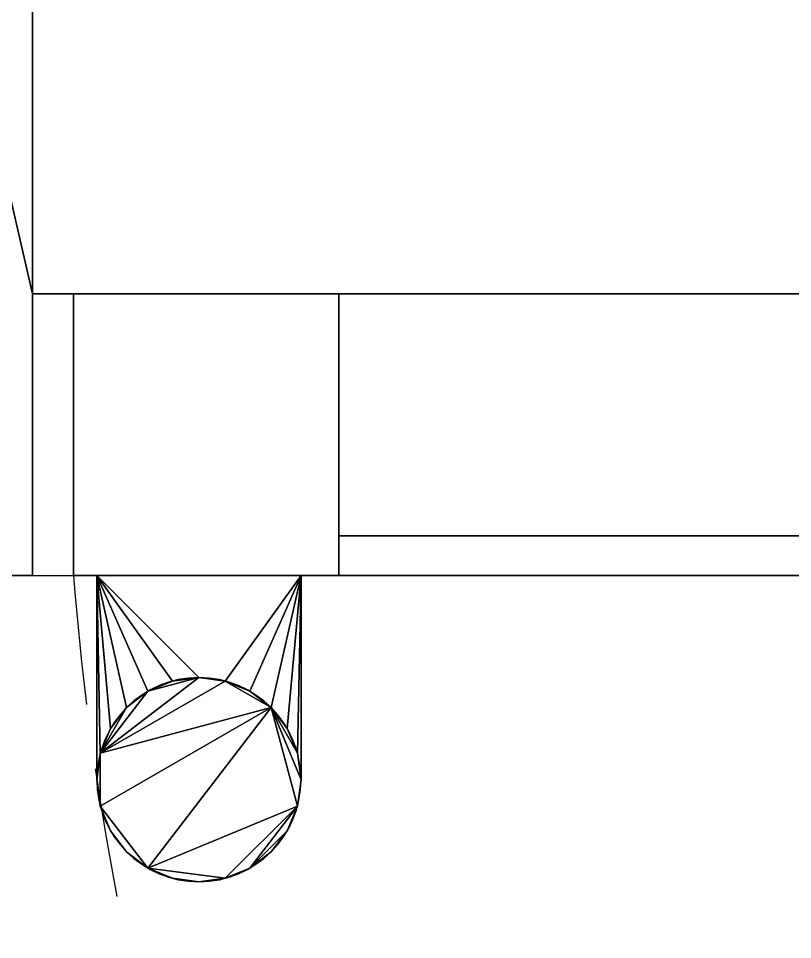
# Model space of a CAD drawing. Extents: x -4 to 861, y -1415 to 1.
# Drawn here: x 156.5 to 346, y -855.2 to -629.6 of the extents above; entities that cross this region are included whole.
import ezdxf

# ---------------------------------------------------------------- set-up
doc = ezdxf.new("R2010")
doc.units = 0
doc.linetypes.add('NASCOSTA', pattern=[9.525, 6.35, -3.175])
for name, color, linetype in [('IQ_200_2D', 1, 'Continuous'), ('IQ_200_3D', 1, 'Continuous'), ('IQ_204_2D', 7, 'Continuous'), ('IQ_BLACK_3D', 250, 'Continuous'), ('IQ_GLASS_3D', 142, 'Continuous')]:
    doc.layers.add(name, color=color, linetype=linetype)

msp = doc.modelspace()

# ---------------------------------------------------------------- linework, layer by layer
at = {"layer": 'IQ_200_2D', "transparency": 33554687}
msp.add_line((0, -766), (860, -766), dxfattribs=at)
at = {"layer": 'IQ_204_2D', "transparency": 33554687}
for p, q in [((160, -697), (860, -697)), ((160, -697), (160, -766)), ((175.7, -766), (175.7, -816)), ((225.7, -816), (225.7, -766))]:
    msp.add_line(p, q, dxfattribs=at)
at = {"layer": 'IQ_204_2D', "linetype": 'NASCOSTA', "ltscale": 5, "transparency": 33554687}
msp.add_arc((872.3, -710.63), 704.48, 184.5078, 268.99988, dxfattribs=at)
at = {"layer": 'IQ_204_2D', "transparency": 33554687}
for start, end in [(0, 180), (180, 0)]:
    msp.add_arc((200.7, -816), 25, start, end, dxfattribs=at)

# ---------------------------------------------------------------- meshes
at = {"layer": 'IQ_200_3D', "transparency": 33554687}
mesh = msp.add_polyface(dxfattribs=at)
corners = [(860, 0, 108), (860, -697, 108), (160, -697, 108), (160, -766, 108), (0, -766, 108), (0, 0, 108)]
mesh.append_faces([[corners[k] for k in face] for face in [(0, 1, 2, 5)]], dxfattribs={"vtx2": -1})
mesh.append_faces([[corners[k] for k in face] for face in [(2, 3, 4, 5)]], dxfattribs={"vtx3": -1})
mesh = msp.add_polyface(dxfattribs=at)
corners = [(860, 0, 633), (0, 0, 633), (0, -766, 633), (160, -766, 633), (160, -697, 633), (860, -697, 633)]
mesh.append_faces([[corners[k] for k in face] for face in [(2, 3, 4, 1)]], dxfattribs={"vtx2": -1})
mesh.append_faces([[corners[k] for k in face] for face in [(4, 5, 0, 1)]], dxfattribs={"vtx3": -1})
mesh = msp.add_polyface(dxfattribs=at)
corners = [(160, -766, 108), (160, -697, 108), (160, -697, 120), (160, -58, 120), (160, -58, 611.81), (160, -697, 611.81), (160, -697, 633), (160, -766, 633)]
mesh.append_faces([[corners[k] for k in face] for face in [(3, 4, 5, 2)]], dxfattribs={"vtx2": -1})
mesh.append_faces([[corners[k] for k in face] for face in [(0, 1, 2, 5)]], dxfattribs={"vtx2": -1, "vtx3": -1})
mesh.append_faces([[corners[k] for k in face] for face in [(5, 6, 7, 0)]], dxfattribs={"vtx3": -1})
mesh = msp.add_polyface(dxfattribs=at)
corners = [(160, -58, 120), (160, -697, 120), (810, -697, 120), (810, -58, 120)]
mesh.append_faces([[corners[k] for k in face] for face in [(0, 1, 2, 3)]])
mesh = msp.add_polyface(dxfattribs=at)
corners = [(810, -58, 611.81), (810, -697, 611.81), (160, -697, 611.81), (160, -58, 611.81)]
mesh.append_faces([[corners[k] for k in face] for face in [(0, 1, 2, 3)]])
mesh = msp.add_polyface(dxfattribs=at)
corners = [(160, -697, 108), (860, -697, 108), (860, -697, 633), (160, -697, 633), (160, -697, 611.81), (810, -697, 611.81), (810, -697, 120), (160, -697, 120)]
mesh.append_faces([[corners[k] for k in face] for face in [(1, 2, 5, 6)]], dxfattribs={"vtx1": -1, "vtx3": -1})
mesh.append_faces([[corners[k] for k in face] for face in [(3, 4, 5, 2)]], dxfattribs={"vtx2": -1})
mesh.append_faces([[corners[k] for k in face] for face in [(6, 7, 0, 1)]], dxfattribs={"vtx3": -1})
mesh = msp.add_polyface(dxfattribs=at)
corners = [(860, -697, 633), (860, -697, 108), (170, -697, 108), (170, -697, 633), (235, -697, 113), (780, -697, 113), (780, -697, 628), (235, -697, 628)]
mesh.append_faces([[corners[k] for k in face] for face in [(3, 7, 4, 2), (5, 1, 2, 4)]], dxfattribs={"vtx0": -1, "vtx2": -1})
mesh.append_faces([[corners[k] for k in face] for face in [(3, 0, 6, 7), (5, 6, 0, 1)]], dxfattribs={"vtx1": -1, "vtx3": -1})
mesh = msp.add_polyface(dxfattribs=at)
corners = [(170, -697, 633), (170, -766, 633), (860, -766, 633), (860, -697, 633)]
mesh.append_faces([[corners[k] for k in face] for face in [(0, 1, 2, 3)]])
mesh = msp.add_polyface(dxfattribs=at)
corners = [(170, -697, 108), (170, -766, 108), (170, -766, 633), (170, -697, 633)]
mesh.append_faces([[corners[k] for k in face] for face in [(0, 1, 2, 3)]])
mesh = msp.add_polyface(dxfattribs=at)
corners = [(860, -697, 108), (860, -766, 108), (170, -766, 108), (170, -697, 108)]
mesh.append_faces([[corners[k] for k in face] for face in [(0, 1, 2, 3)]])
mesh = msp.add_polyface(dxfattribs=at)
corners = [(235, -697, 628), (235, -766, 628), (235, -766, 113), (235, -697, 113)]
mesh.append_faces([[corners[k] for k in face] for face in [(0, 1, 2, 3)]])
mesh = msp.add_polyface(dxfattribs=at)
corners = [(235, -697, 113), (235, -766, 113), (780, -766, 113), (780, -697, 113)]
mesh.append_faces([[corners[k] for k in face] for face in [(0, 1, 2, 3)]])
mesh = msp.add_polyface(dxfattribs=at)
corners = [(780, -697, 628), (780, -766, 628), (235, -766, 628), (235, -697, 628)]
mesh.append_faces([[corners[k] for k in face] for face in [(0, 1, 2, 3)]])
mesh = msp.add_polyface(dxfattribs=at)
corners = [(780, -756.31, 113), (780, -766, 113), (235, -766, 113), (235, -756.31, 113)]
mesh.append_faces([[corners[k] for k in face] for face in [(0, 1, 2, 3)]])
mesh = msp.add_polyface(dxfattribs=at)
corners = [(235, -756.31, 113), (235, -766, 113), (235, -766, 628), (235, -756.31, 628)]
mesh.append_faces([[corners[k] for k in face] for face in [(0, 1, 2, 3)]])
mesh = msp.add_polyface(dxfattribs=at)
corners = [(235, -756.31, 628), (235, -766, 628), (780, -766, 628), (780, -756.31, 628)]
mesh.append_faces([[corners[k] for k in face] for face in [(0, 1, 2, 3)]])
mesh = msp.add_polyface(dxfattribs=at)
corners = [(160, -766, 633), (0, -766, 633), (0, -766, 108), (160, -766, 108), (145, -766, 628), (145, -766, 583), (145, -766, 158), (145, -766, 113), (15, -766, 113), (15, -766, 158), (15, -766, 583), (15, -766, 628)]
mesh.append_faces([[corners[k] for k in face] for face in [(1, 11, 4, 0), (2, 8, 9, 1)]], dxfattribs={"vtx0": -1, "vtx2": -1})
mesh.append_faces([[corners[k] for k in face] for face in [(0, 4, 5, 6)]], dxfattribs={"vtx0": -1, "vtx3": -1})
mesh.append_faces([[corners[k] for k in face] for face in [(10, 11, 1, 9)]], dxfattribs={"vtx1": -1, "vtx2": -1})
mesh.append_faces([[corners[k] for k in face] for face in [(7, 8, 2, 3), (6, 7, 3, 0)]], dxfattribs={"vtx1": -1, "vtx3": -1})
mesh = msp.add_polyface(dxfattribs=at)
corners = [(860, -766, 633), (170, -766, 633), (170, -766, 108), (860, -766, 108), (235, -766, 113), (235, -766, 628), (780, -766, 628), (780, -766, 113)]
mesh.append_faces([[corners[k] for k in face] for face in [(2, 4, 5, 1), (6, 0, 1, 5)]], dxfattribs={"vtx0": -1, "vtx2": -1})
mesh.append_faces([[corners[k] for k in face] for face in [(2, 3, 7, 4), (6, 7, 3, 0)]], dxfattribs={"vtx1": -1, "vtx3": -1})
mesh = msp.add_polyface(dxfattribs=at)
corners = [(175.7, -766, 430), (175.7, -816, 430), (176.55, -809.53, 430), (179.05, -803.5, 430), (183.02, -798.32, 430), (188.2, -794.35, 430), (194.23, -791.85, 430), (200.7, -791, 430), (207.17, -791.85, 430), (213.2, -794.35, 430), (218.38, -798.32, 430), (222.35, -803.5, 430), (224.85, -809.53, 430), (225.7, -816, 430), (225.7, -766, 430)]
mesh.append_faces([[corners[k] for k in face] for face in [(5, 0, 4), (3, 0, 2)]], dxfattribs={"vtx0": -1, "vtx1": -1})
mesh.append_faces([[corners[k] for k in face] for face in [(0, 5, 6), (0, 6, 7), (14, 9, 10)]], dxfattribs={"vtx0": -1, "vtx2": -1})
mesh.append_faces([[corners[k] for k in face] for face in [(1, 2, 0)]], dxfattribs={"vtx1": -1})
mesh.append_faces([[corners[k] for k in face] for face in [(8, 9, 14), (3, 4, 0), (10, 11, 14), (11, 12, 14)]], dxfattribs={"vtx1": -1, "vtx2": -1})
mesh.append_faces([[corners[k] for k in face] for face in [(7, 8, 14, 0)]], dxfattribs={"vtx1": -1, "vtx3": -1})
mesh.append_faces([[corners[k] for k in face] for face in [(12, 13, 14)]], dxfattribs={"vtx2": -1})
mesh = msp.add_polyface(dxfattribs=at)
corners = [(175.7, -766, 369.97), (225.7, -766, 369.97), (225.7, -816, 369.97), (224.85, -809.53, 369.97), (222.35, -803.5, 369.97), (218.38, -798.32, 369.97), (213.2, -794.35, 369.97), (207.17, -791.85, 369.97), (200.7, -791, 369.97), (194.23, -791.85, 369.97), (188.2, -794.35, 369.97), (183.02, -798.32, 369.97), (179.05, -803.5, 369.97), (176.55, -809.53, 369.97), (175.7, -816, 369.97)]
mesh.append_faces([[corners[k] for k in face] for face in [(9, 0, 8), (6, 1, 5)]], dxfattribs={"vtx0": -1, "vtx1": -1})
mesh.append_faces([[corners[k] for k in face] for face in [(0, 9, 10), (1, 7, 8, 0)]], dxfattribs={"vtx0": -1, "vtx2": -1})
mesh.append_faces([[corners[k] for k in face] for face in [(2, 3, 1)]], dxfattribs={"vtx1": -1})
mesh.append_faces([[corners[k] for k in face] for face in [(12, 13, 0), (4, 5, 1), (3, 4, 1), (10, 11, 0), (11, 12, 0), (6, 7, 1)]], dxfattribs={"vtx1": -1, "vtx2": -1})
mesh.append_faces([[corners[k] for k in face] for face in [(13, 14, 0)]], dxfattribs={"vtx2": -1})
mesh = msp.add_polyface(dxfattribs=at)
corners = [(225.7, -766, 430), (225.7, -766, 369.97), (175.7, -766, 369.97), (175.7, -766, 430)]
mesh.append_faces([[corners[k] for k in face] for face in [(0, 1, 2, 3)]])
mesh = msp.add_polyface(dxfattribs=at)
corners = [(175.7, -766, 430), (175.7, -766, 369.97), (175.7, -816, 369.97), (175.7, -816, 430)]
mesh.append_faces([[corners[k] for k in face] for face in [(0, 1, 2, 3)]])
mesh = msp.add_polyface(dxfattribs=at)
corners = [(225.7, -816, 430), (225.7, -816, 369.97), (225.7, -766, 369.97), (225.7, -766, 430)]
mesh.append_faces([[corners[k] for k in face] for face in [(0, 1, 2, 3)]])
mesh = msp.add_polyface(dxfattribs=at)
corners = [(225.7, -816, 430), (224.85, -809.53, 430), (222.35, -803.5, 430), (218.38, -798.32, 430), (213.2, -794.35, 430), (207.17, -791.85, 430), (200.7, -791, 430), (194.23, -791.85, 430), (188.2, -794.35, 430), (183.02, -798.32, 430), (179.05, -803.5, 430), (176.55, -809.53, 430), (175.7, -816, 430), (175.7, -816, 369.97), (176.55, -809.53, 369.97), (179.05, -803.5, 369.97), (183.02, -798.32, 369.97), (188.2, -794.35, 369.97), (194.23, -791.85, 369.97), (200.7, -791, 369.97), (207.17, -791.85, 369.97), (213.2, -794.35, 369.97), (218.38, -798.32, 369.97), (222.35, -803.5, 369.97), (224.85, -809.53, 369.97), (225.7, -816, 369.97)]
mesh.append_faces([[corners[k] for k in face] for face in [(14, 11, 12, 13)]], dxfattribs={"vtx0": -1})
mesh.append_faces([[corners[k] for k in face] for face in [(15, 10, 11, 14), (17, 8, 9, 16), (16, 9, 10, 15), (18, 7, 8, 17), (7, 18, 19, 6), (21, 4, 5, 20), (22, 3, 4, 21), (24, 1, 2, 23), (23, 2, 3, 22), (20, 5, 6, 19)]], dxfattribs={"vtx0": -1, "vtx2": -1})
mesh.append_faces([[corners[k] for k in face] for face in [(25, 0, 1, 24)]], dxfattribs={"vtx2": -1})
mesh = msp.add_polyface(dxfattribs=at)
corners = [(225.7, -816, 445), (224.85, -809.53, 445), (222.35, -803.5, 445), (218.38, -798.32, 445), (213.2, -794.35, 445), (207.17, -791.85, 445), (200.7, -791, 445), (194.23, -791.85, 445), (188.2, -794.35, 445), (183.02, -798.32, 445), (179.05, -803.5, 445), (176.55, -809.53, 445), (175.7, -816, 445), (176.55, -822.47, 445), (179.05, -828.5, 445), (183.02, -833.68, 445), (188.2, -837.65, 445), (194.23, -840.15, 445), (200.7, -841, 445), (207.17, -840.15, 445), (213.2, -837.65, 445), (218.38, -833.68, 445), (222.35, -828.5, 445), (224.85, -822.47, 445)]
mesh.append_faces([[corners[k] for k in face] for face in [(11, 8, 9, 10), (5, 3, 4)]], dxfattribs={"vtx0": -1})
mesh.append_faces([[corners[k] for k in face] for face in [(13, 3, 11, 12)]], dxfattribs={"vtx0": -1, "vtx1": -1})
mesh.append_faces([[corners[k] for k in face] for face in [(3, 13, 16)]], dxfattribs={"vtx0": -1, "vtx1": -1, "vtx2": -1})
mesh.append_faces([[corners[k] for k in face] for face in [(3, 16, 23, 0)]], dxfattribs={"vtx0": -1, "vtx1": -1, "vtx3": -1})
mesh.append_faces([[corners[k] for k in face] for face in [(22, 23, 20, 21)]], dxfattribs={"vtx1": -1})
mesh.append_faces([[corners[k] for k in face] for face in [(5, 6, 11, 3), (19, 20, 23, 16)]], dxfattribs={"vtx1": -1, "vtx2": -1, "vtx3": -1})
mesh.append_faces([[corners[k] for k in face] for face in [(1, 2, 3, 0)]], dxfattribs={"vtx2": -1})
mesh.append_faces([[corners[k] for k in face] for face in [(6, 7, 8, 11)]], dxfattribs={"vtx2": -1, "vtx3": -1})
mesh.append_faces([[corners[k] for k in face] for face in [(13, 14, 15, 16), (16, 17, 18, 19)]], dxfattribs={"vtx3": -1})
mesh = msp.add_polyface(dxfattribs=at)
corners = [(225.7, -816, 231.34), (224.85, -822.47, 231.34), (222.35, -828.5, 231.34), (218.38, -833.68, 231.34), (213.2, -837.65, 231.34), (207.17, -840.15, 231.34), (200.7, -841, 231.34), (194.23, -840.15, 231.34), (188.2, -837.65, 231.34), (183.02, -833.68, 231.34), (179.05, -828.5, 231.34), (176.55, -822.47, 231.34), (175.7, -816, 231.34), (176.55, -809.53, 231.34), (179.05, -803.5, 231.34), (183.02, -798.32, 231.34), (188.2, -794.35, 231.34), (194.23, -791.85, 231.34), (200.7, -791, 231.34), (207.17, -791.85, 231.34), (213.2, -794.35, 231.34), (218.38, -798.32, 231.34), (222.35, -803.5, 231.34), (224.85, -809.53, 231.34)]
mesh.append_faces([[corners[k] for k in face] for face in [(4, 2, 3), (15, 13, 14), (23, 21, 22)]], dxfattribs={"vtx0": -1})
mesh.append_faces([[corners[k] for k in face] for face in [(16, 18, 13, 15)]], dxfattribs={"vtx0": -1, "vtx1": -1, "vtx2": -1})
mesh.append_faces([[corners[k] for k in face] for face in [(8, 21, 1, 5), (21, 8, 11, 13)]], dxfattribs={"vtx0": -1, "vtx1": -1, "vtx2": -1, "vtx3": -1})
mesh.append_faces([[corners[k] for k in face] for face in [(17, 18, 16)]], dxfattribs={"vtx1": -1})
mesh.append_faces([[corners[k] for k in face] for face in [(0, 1, 21, 23), (18, 19, 13)]], dxfattribs={"vtx1": -1, "vtx2": -1})
mesh.append_faces([[corners[k] for k in face] for face in [(4, 5, 1, 2)]], dxfattribs={"vtx1": -1, "vtx3": -1})
mesh.append_faces([[corners[k] for k in face] for face in [(6, 7, 8, 5), (9, 10, 11, 8), (11, 12, 13)]], dxfattribs={"vtx2": -1})
mesh.append_faces([[corners[k] for k in face] for face in [(19, 20, 21, 13)]], dxfattribs={"vtx2": -1, "vtx3": -1})
mesh = msp.add_polyface(dxfattribs=at)
corners = [(175.7, -816, 445), (176.55, -809.53, 445), (179.05, -803.5, 445), (183.02, -798.32, 445), (188.2, -794.35, 445), (194.23, -791.85, 445), (200.7, -791, 445), (207.17, -791.85, 445), (213.2, -794.35, 445), (218.38, -798.32, 445), (222.35, -803.5, 445), (224.85, -809.53, 445), (225.7, -816, 445), (225.7, -816, 231.34), (224.85, -809.53, 231.34), (222.35, -803.5, 231.34), (218.38, -798.32, 231.34), (213.2, -794.35, 231.34), (207.17, -791.85, 231.34), (200.7, -791, 231.34), (194.23, -791.85, 231.34), (188.2, -794.35, 231.34), (183.02, -798.32, 231.34), (179.05, -803.5, 231.34), (176.55, -809.53, 231.34), (175.7, -816, 231.34)]
mesh.append_faces([[corners[k] for k in face] for face in [(1, 24, 25, 0)]], dxfattribs={"vtx0": -1})
mesh.append_faces([[corners[k] for k in face] for face in [(11, 14, 15, 10), (10, 15, 16, 9), (8, 17, 18, 7), (9, 16, 17, 8), (7, 18, 19, 6), (5, 20, 21, 4), (4, 21, 22, 3), (2, 23, 24, 1), (3, 22, 23, 2), (20, 5, 6, 19)]], dxfattribs={"vtx0": -1, "vtx2": -1})
mesh.append_faces([[corners[k] for k in face] for face in [(12, 13, 14, 11)]], dxfattribs={"vtx2": -1})
mesh = msp.add_polyface(dxfattribs=at)
corners = [(225.7, -816, 445), (224.85, -822.47, 445), (222.35, -828.5, 445), (218.38, -833.68, 445), (213.2, -837.65, 445), (207.17, -840.15, 445), (200.7, -841, 445), (194.23, -840.15, 445), (188.2, -837.65, 445), (183.02, -833.68, 445), (179.05, -828.5, 445), (176.55, -822.47, 445), (175.7, -816, 445), (175.7, -816, 231.34), (176.55, -822.47, 231.34), (179.05, -828.5, 231.34), (183.02, -833.68, 231.34), (188.2, -837.65, 231.34), (194.23, -840.15, 231.34), (200.7, -841, 231.34), (207.17, -840.15, 231.34), (213.2, -837.65, 231.34), (218.38, -833.68, 231.34), (222.35, -828.5, 231.34), (224.85, -822.47, 231.34), (225.7, -816, 231.34)]
mesh.append_faces([[corners[k] for k in face] for face in [(14, 11, 12, 13), (1, 24, 25, 0)]], dxfattribs={"vtx0": -1})
mesh.append_faces([[corners[k] for k in face] for face in [(10, 15, 16, 9), (8, 17, 18, 7), (9, 16, 17, 8), (7, 18, 19, 6), (11, 14, 15, 10), (5, 20, 21, 4), (4, 21, 22, 3), (2, 23, 24, 1), (3, 22, 23, 2), (20, 5, 6, 19)]], dxfattribs={"vtx0": -1, "vtx2": -1})
at = {"layer": 'IQ_BLACK_3D', "transparency": 33554582}
mesh = msp.add_polyface(dxfattribs=at)
corners = [(780, -766, 113), (780, -766, 628), (235, -766, 628), (235, -766, 113), (406, -766, 186.11), (256, -766, 186.11), (256, -766, 561.11), (759, -766, 561.11), (759, -766, 186.11), (609, -766, 186.11), (587.79, -766, 207.32), (427.21, -766, 207.32)]
mesh.append_faces([[corners[k] for k in face] for face in [(0, 8, 9, 3), (8, 0, 1, 7)]], dxfattribs={"vtx0": -1, "vtx2": -1})
mesh.append_faces([[corners[k] for k in face] for face in [(4, 5, 3, 9)]], dxfattribs={"vtx1": -1, "vtx2": -1, "vtx3": -1})
mesh.append_faces([[corners[k] for k in face] for face in [(2, 3, 5, 6), (1, 2, 6, 7)]], dxfattribs={"vtx1": -1, "vtx3": -1})
mesh.append_faces([[corners[k] for k in face] for face in [(10, 11, 4, 9)]], dxfattribs={"vtx2": -1})
at = {"layer": 'IQ_GLASS_3D', "transparency": 33554687}
mesh = msp.add_polyface(dxfattribs=at)
corners = [(235, -756.31, 113), (235, -756.31, 628), (780, -756.31, 628), (780, -756.31, 113)]
mesh.append_faces([[corners[k] for k in face] for face in [(0, 1, 2, 3)]])
mesh = msp.add_polyface(dxfattribs=at)
corners = [(406, -766, 186.11), (427.21, -766, 207.32), (587.79, -766, 207.32), (609, -766, 186.11), (759, -766, 186.11), (759, -766, 561.11), (256, -766, 561.11), (256, -766, 186.11)]
mesh.append_faces([[corners[k] for k in face] for face in [(2, 5, 1)]], dxfattribs={"vtx0": -1, "vtx1": -1})
mesh.append_faces([[corners[k] for k in face] for face in [(1, 5, 6, 7)]], dxfattribs={"vtx0": -1, "vtx3": -1})
mesh.append_faces([[corners[k] for k in face] for face in [(7, 0, 1)]], dxfattribs={"vtx2": -1})
mesh.append_faces([[corners[k] for k in face] for face in [(2, 3, 4, 5)]], dxfattribs={"vtx3": -1})

doc.saveas('drawing.dxf')
